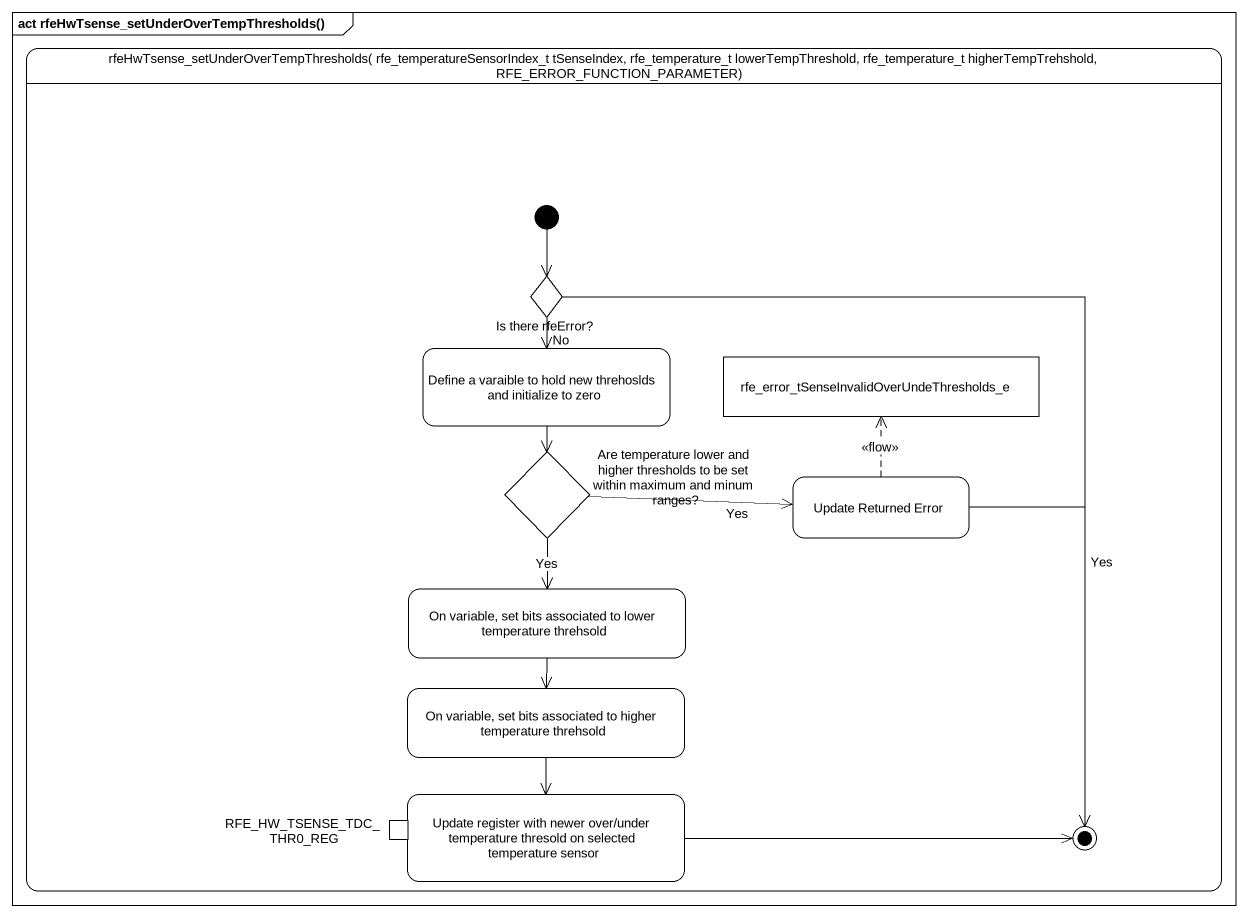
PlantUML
@startuml
mainframe act rfeHwTsense_setUnderOverTempThresholds()
hide empty description
state "rfeHwTsense_setUnderOverTempThresholds( rfe_temperatureSensorIndex_t tSenseIndex, rfe_temperature_t lowerTempThreshold, rfe_temperature_t higherTempTrehshold, RFE_ERROR_FUNCTION_PARAMETER)" as rfeHwTsense {
  state "Is there rfeError?" as Is_there_rfeError <<choice>>
  state "Define a varaible to hold new threhoslds and initialize to zero" as Define_a_varaible_to_hold
  state "rfe_error_tSenseInvalidOverUndeThresholds_e" as rfe_error <<object>>
  state "Are temperature lower and higher thresholds to be set within maximum and minum ranges?" as Are_temperature_lower_and <<choice>>
  state "Update Returned Error" as Update_Returned_Error
  state "On variable, set bits associated to lower temperature threhsold" as On_variable_set_bits
  state "On variable, set bits associated to higher temperature threhsold" as On_variable_set_bits_2
  state "Update register with newer over/under temperature thresold on selected temperature sensor" as Update_register_with_newer {
    state RFE_HW_TSENSE_TDC_THR0_REG <<inputPin>>
  }
  [*] --> Is_there_rfeError
  Is_there_rfeError --> [*] : Yes
  Update_Returned_Error --> [*]
  Update_register_with_newer -right-> [*]
}
Is_there_rfeError --> Define_a_varaible_to_hold : No
Define_a_varaible_to_hold --> Are_temperature_lower_and
Are_temperature_lower_and -right-> Update_Returned_Error : Yes
Are_temperature_lower_and --> On_variable_set_bits : Yes
Update_Returned_Error -up[dashed]-> rfe_error : <<flow>>
On_variable_set_bits --> On_variable_set_bits_2
On_variable_set_bits_2 --> Update_register_with_newer
@enduml
